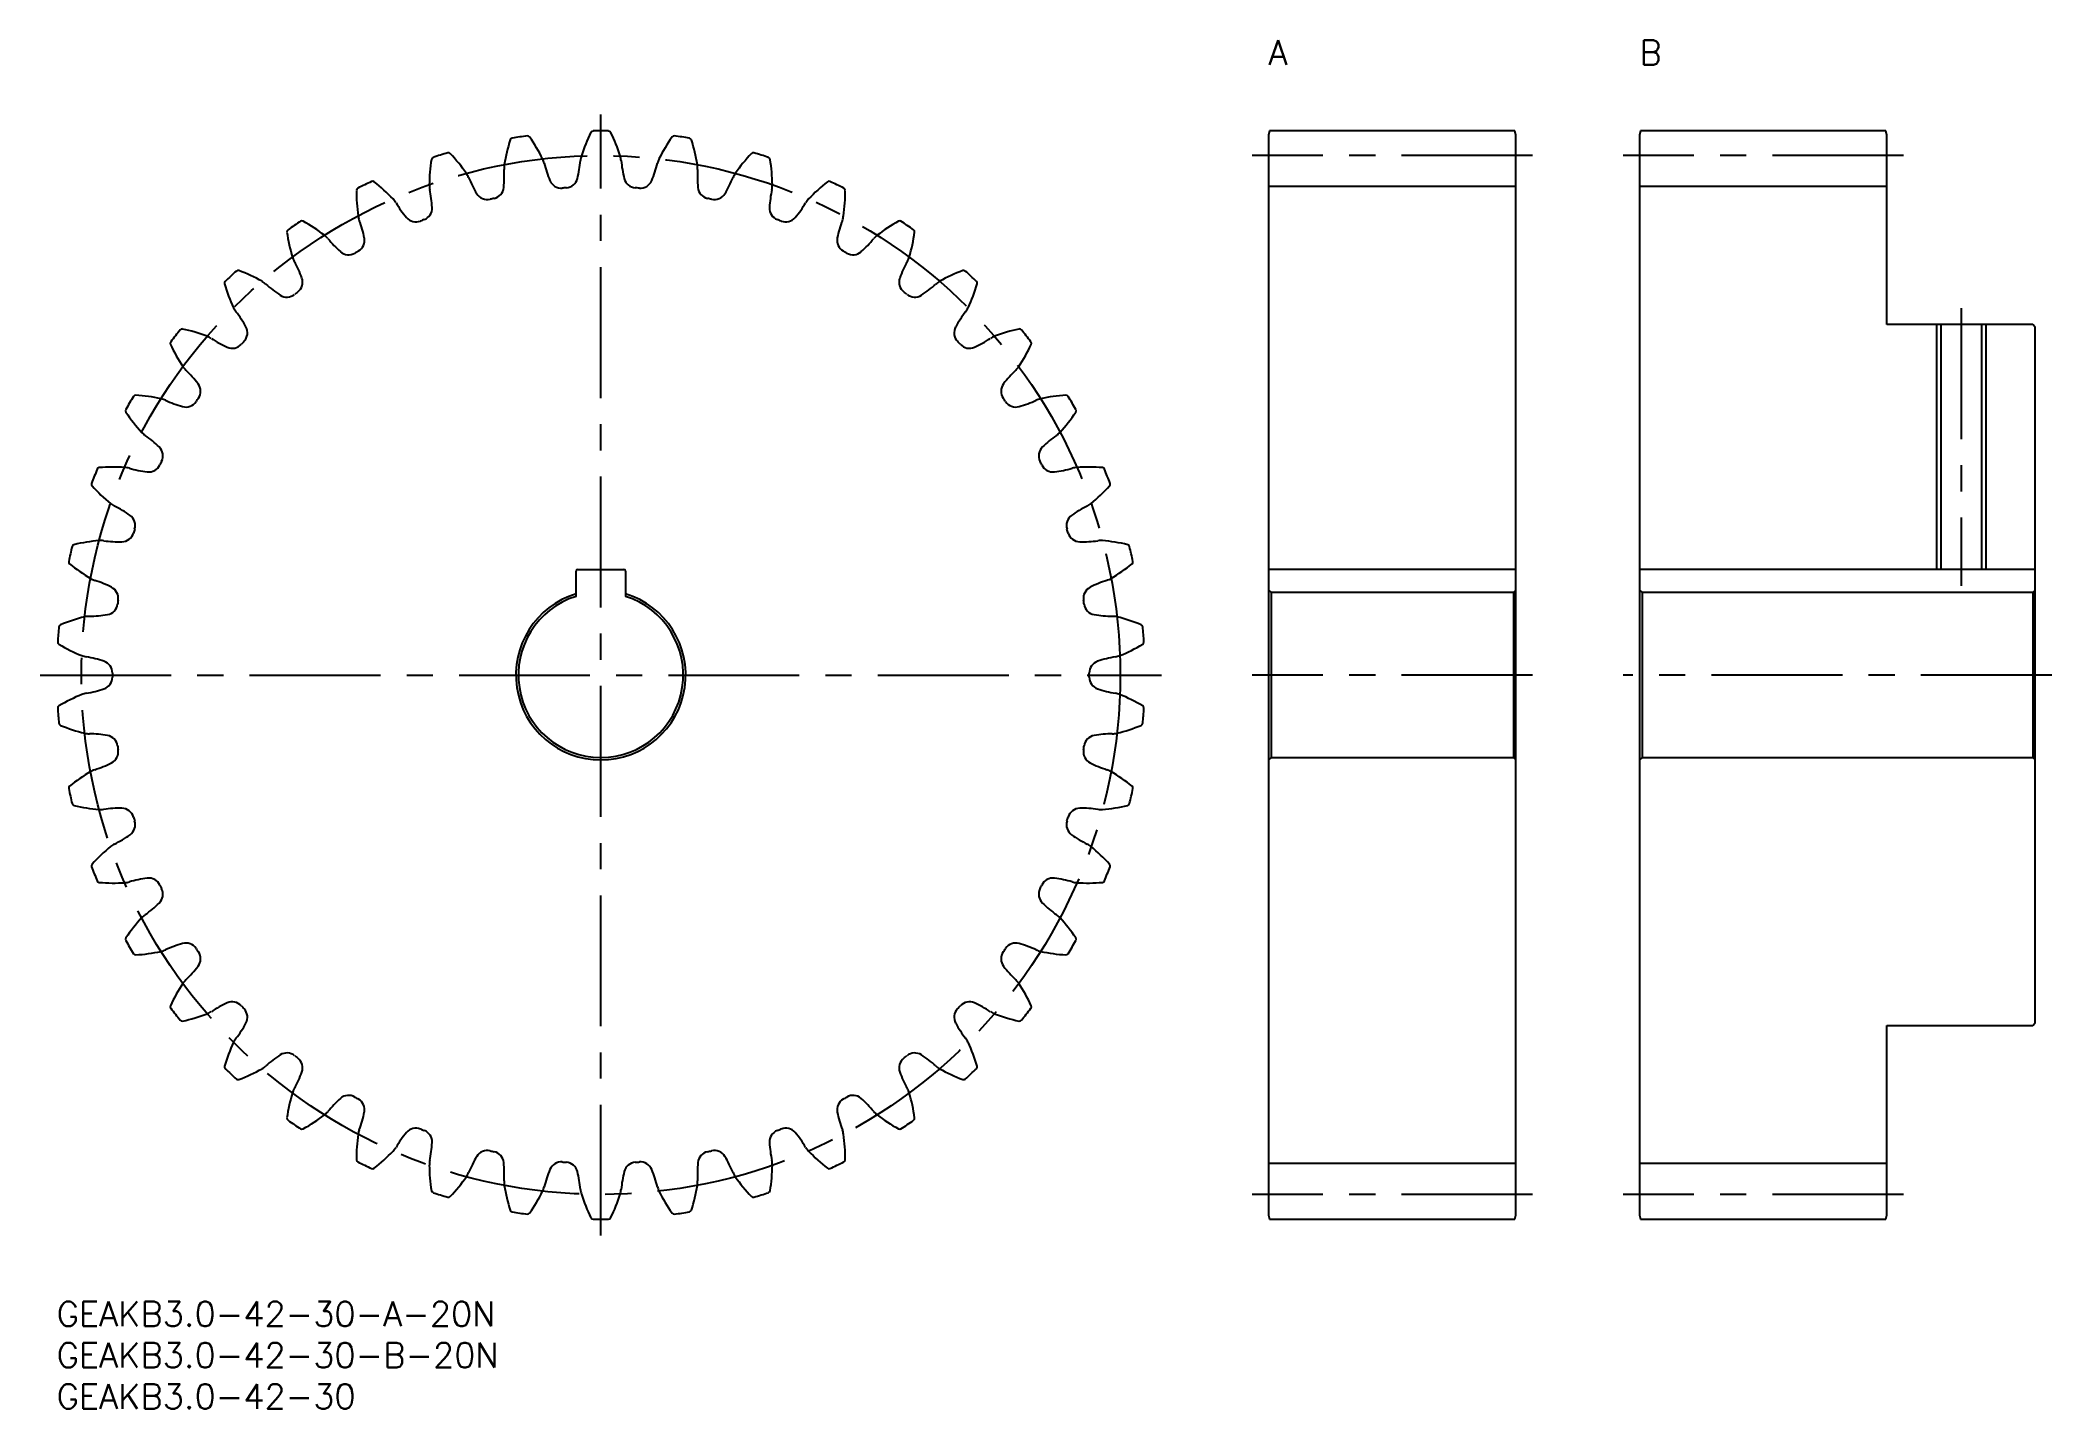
# Model space of a CAD drawing. Extents: x -2 to 242, y -13 to 153.
import ezdxf

# ---------------------------------------------------------------- set-up
doc = ezdxf.new("R2010")
doc.units = 0
doc.header["$LTSCALE"] = 0.5
doc.linetypes.add('CENTER', pattern=[50.8, 31.75, -6.35, 6.35, -6.35])
for name, color, linetype in [('MSM_CENTER', 1, 'CENTER'), ('MSM_CONTINUOUS', 7, 'CONTINUOUS'), ('MSM_NARROW', 5, 'CONTINUOUS'), ('MSM_PART_NUMBER', 7, 'CONTINUOUS')]:
    doc.layers.add(name, color=color, linetype=linetype)
doc.styles.get("Standard").update_dxf_attribs({"font": 'txt.shx', "height": 1, "bigfont": 'bigfont.shx'})

# ---------------------------------------------------------------- blocks, each defined once
blk = doc.blocks.new('*U2')
at = {"layer": 'MSM_PART_NUMBER'}
blk.add_text('GEAKB3.0-42-30-A-20N', height=3, dxfattribs=at).set_placement((0, -3))
blk = doc.blocks.new('*U3')
at = {"layer": 'MSM_PART_NUMBER'}
blk.add_text('GEAKB3.0-42-30-B-20N', height=3, dxfattribs=at).set_placement((0, -8))
blk = doc.blocks.new('*U5')
at = {"layer": 'MSM_PART_NUMBER'}
blk.add_text('GEAKB3.0-42-30', height=3, dxfattribs=at).set_placement((0, -13))
blk = doc.blocks.new('*U6')
at = {"layer": 'MSM_PART_NUMBER'}
blk.add_text('A', height=3, dxfattribs=at).set_placement((147, 150))
blk = doc.blocks.new('*U7')
at = {"layer": 'MSM_PART_NUMBER'}
blk.add_text('B', height=3, dxfattribs=at).set_placement((192, 150))

msp = doc.modelspace()

# ---------------------------------------------------------------- linework, layer by layer
at = {"layer": 'MSM_CENTER'}
for p, q in [((66, 8), (66, 144)), ((179, 139), (145, 139)), ((224, 139), (190, 139)), ((231, 120.5), (231, 86.8)), ((-2, 76), (134, 76)), ((179, 76), (145, 76)), ((242, 76), (190, 76)), ((179, 13), (145, 13)), ((224, 13), (190, 13))]:
    msp.add_line(p, q, dxfattribs=at)
msp.add_circle((66, 76), 63, dxfattribs=at)
at = {"layer": 'MSM_CONTINUOUS'}
for p, q in [((147.13, 142), (147, 141.5)), ((176.87, 142), (147.13, 142)), ((177, 141.5), (176.87, 142)), ((192.13, 142), (192, 141.5)), ((221.87, 142), (192.13, 142)), ((222, 141.5), (221.87, 142)), ((147, 141.5), (147, 10.5)), ((177, 10.5), (177, 141.5)), ((192, 141.5), (192, 10.5)), ((222, 118.5), (222, 141.5)), ((177, 135.25), (147, 135.25)), ((222, 135.25), (192, 135.25)), ((239.7, 118.5), (222, 118.5)), ((228.54, 118.5), (228.54, 88.8)), ((233.46, 118.5), (233.46, 88.8)), ((240, 118.2), (239.7, 118.5)), ((240, 33.8), (240, 118.2)), ((63, 85.54), (63, 88.6)), ((63.2, 88.8), (68.8, 88.8)), ((69, 88.6), (69, 85.54)), ((177, 88.8), (147, 88.8)), ((240, 88.8), (192, 88.8)), ((147, 86.3), (147.3, 86)), ((147.3, 86), (147.3, 66)), ((176.7, 86), (147.3, 86)), ((176.7, 86), (177, 86.3)), ((176.7, 86), (176.7, 66)), ((192, 86.3), (192.3, 86)), ((192.3, 86), (192.3, 66)), ((239.7, 86), (192.3, 86)), ((239.7, 86), (240, 86.3)), ((239.7, 86), (239.7, 66)), ((147.3, 66), (147, 65.7)), ((147.3, 66), (176.7, 66)), ((177, 65.7), (176.7, 66)), ((192.3, 66), (192, 65.7)), ((192.3, 66), (239.7, 66)), ((240, 65.7), (239.7, 66)), ((222, 10.5), (222, 33.5)), ((222, 33.5), (239.7, 33.5)), ((239.7, 33.5), (240, 33.8)), ((177, 16.75), (147, 16.75)), ((222, 16.75), (192, 16.75)), ((147, 10.5), (147.13, 10)), ((147.13, 10), (176.87, 10)), ((176.87, 10), (177, 10.5)), ((192, 10.5), (192.13, 10)), ((192.13, 10), (221.87, 10)), ((221.87, 10), (222, 10.5))]:
    msp.add_line(p, q, dxfattribs=at)
for centre, radius, start, end in [((83.63, 132.52), 21, 153.6829, 162.1429), ((65.08, 141.69), 0.3, 90.804, 153.6828), ((66, 76), 66, 89.196, 90.804), ((66.92, 141.69), 0.3, 26.3171, 89.196), ((48.37, 132.52), 21, 17.8571, 26.3171), ((66, 76), 66, 106.3389, 107.9468), ((47.52, 139.05), 0.3, 43.46, 106.3389), ((32.49, 124.81), 21, 35, 43.46), ((75.01, 134.51), 21, 162.2543, 170.7143), ((55.3, 140.82), 0.3, 99.3754, 162.2543), ((66, 76), 66, 97.7675, 99.3754), ((57.12, 141.1), 0.3, 34.8886, 97.7675), ((40.14, 129.26), 21, 26.4286, 34.8886), ((91.86, 129.26), 21, 145.1114, 153.5714), ((74.88, 141.1), 0.3, 82.2325, 145.1114), ((66, 76), 66, 80.6246, 82.2325), ((76.7, 140.82), 0.3, 17.7456, 80.6246), ((56.99, 134.51), 21, 9.2857, 17.7457), ((99.51, 124.81), 21, 136.54, 145), ((84.48, 139.05), 0.3, 73.6611, 136.54), ((66, 76), 66, 72.0532, 73.6611), ((66.19, 135.2), 21, 170.8257, 179.2857), ((45.76, 138.5), 0.3, 107.9468, 170.8257), ((47.67, 135.43), 2.47, 21.8204, 35), ((41.37, 136.46), 12.92, 354.1027, 3.8939), ((56.73, 137.5), 2.47, 170.7142, 183.8939), ((56.73, 137.5), 2.47, 13.249, 26.4286), ((71.72, 141.03), 12.92, 193.2489, 203.0401), ((50.65, 139.45), 12.92, 345.5313, 355.3225), ((66, 138.2), 2.47, 162.1428, 175.3225), ((66, 138.2), 2.47, 4.6775, 17.8572), ((81.35, 139.45), 12.92, 184.6775, 194.4687), ((60.28, 141.03), 12.92, 336.9599, 346.7511), ((75.27, 137.5), 2.47, 153.5714, 166.751), ((75.27, 137.5), 2.47, 356.1061, 9.2858), ((90.63, 136.46), 12.92, 176.1061, 185.8973), ((84.33, 135.43), 2.47, 145, 158.1796), ((86.24, 138.5), 0.3, 9.1742, 72.0532), ((65.81, 135.2), 21, 0.7143, 9.1743), ((57.36, 134.57), 21, 179.3971, 187.8571), ((36.67, 134.79), 0.3, 116.5183, 179.3971), ((66, 76), 66, 114.9103, 116.5183), ((38.33, 135.59), 0.3, 52.0314, 114.9103), ((25.59, 119.27), 21, 43.5714, 52.0314), ((47.67, 135.43), 2.47, 179.2857, 192.4653), ((32.63, 132.11), 12.92, 2.6742, 12.4654), ((61.96, 141.16), 12.92, 201.8203, 211.6115), ((52.23, 135.17), 1.5, 211.6115, 283.0973), ((52.73, 135.28), 1.5, 282.617, 354.1028), ((61.21, 136.56), 1.5, 203.0401, 274.5259), ((66, 76), 59.25, 94.0455, 94.5259), ((61.71, 136.6), 1.5, 274.0456, 345.5313), ((70.29, 136.6), 1.5, 194.4687, 265.9545), ((66, 76), 59.25, 85.4741, 85.9545), ((70.79, 136.56), 1.5, 265.4741, 336.9599), ((79.27, 135.28), 1.5, 185.8972, 257.383), ((79.77, 135.17), 1.5, 256.9027, 328.3885), ((70.04, 141.16), 12.92, 328.3885, 338.1797), ((99.37, 132.11), 12.92, 167.5346, 177.3258), ((84.33, 135.43), 2.47, 347.5347, 0.7143), ((106.41, 119.27), 21, 127.9686, 136.4286), ((93.67, 135.59), 0.3, 65.0897, 127.9686), ((66, 76), 66, 63.4817, 65.0897), ((74.64, 134.57), 21, 352.1429, 0.6029), ((95.33, 134.79), 0.3, 0.6029, 63.4817), ((39.01, 132.04), 2.47, 30.3918, 43.5715), ((52.3, 139.83), 12.92, 210.3918, 220.183), ((44.04, 132.64), 1.5, 291.1884, 2.6742), ((66, 76), 59.25, 102.617, 103.0973), ((66, 76), 59.25, 76.9027, 77.383), ((87.96, 132.64), 1.5, 177.3258, 248.8116), ((79.7, 139.83), 12.92, 319.817, 329.6082), ((92.99, 132.04), 2.47, 136.4285, 149.6082), ((28.23, 129.76), 0.3, 125.0897, 187.9686), ((48.73, 132.63), 21, 187.9686, 196.4286), ((66, 76), 66, 123.4817, 125.0897), ((29.76, 130.8), 0.3, 60.6029, 123.4817), ((19.59, 112.76), 21, 52.1429, 60.6029), ((30.96, 127.39), 2.47, 38.9632, 52.1429), ((39.01, 132.04), 2.47, 187.8571, 201.0368), ((24.64, 126.51), 12.92, 11.2456, 21.0368), ((43.57, 132.46), 1.5, 220.183, 291.6687), ((66, 76), 59.25, 111.1884, 111.6687), ((66, 76), 59.25, 68.3313, 68.8116), ((88.43, 132.46), 1.5, 248.3312, 319.817), ((107.36, 126.51), 12.92, 158.9632, 168.7544), ((92.99, 132.04), 2.47, 338.9632, 352.1429), ((101.04, 127.39), 2.47, 127.8571, 141.0368), ((112.41, 112.76), 21, 119.3971, 127.8571), ((102.24, 130.8), 0.3, 56.5183, 119.3972), ((66, 76), 66, 54.9103, 56.5183), ((83.27, 132.63), 21, 343.5714, 352.0314), ((103.77, 129.76), 0.3, 352.0314, 54.9103), ((42.94, 137.07), 12.92, 218.9632, 228.7544), ((35.4, 128.48), 1.5, 228.7544, 300.2402), ((66, 76), 59.25, 119.7598, 120.2402), ((35.85, 128.74), 1.5, 299.7598, 11.2456), ((96.15, 128.74), 1.5, 168.7544, 240.2402), ((66, 76), 59.25, 59.7598, 60.2402), ((96.6, 128.48), 1.5, 239.7598, 311.2456), ((89.06, 137.07), 12.92, 311.2456, 321.0368), ((66, 76), 66, 132.0532, 133.6611), ((21.99, 124.78), 0.3, 69.1743, 132.0532), ((14.63, 105.44), 21, 60.7143, 69.1743), ((30.96, 127.39), 2.47, 196.4285, 209.6082), ((17.58, 119.78), 12.92, 19.817, 29.6082), ((114.42, 119.78), 12.92, 150.3918, 160.183), ((101.04, 127.39), 2.47, 330.3918, 343.5715), ((117.37, 105.44), 21, 110.8257, 119.2857), ((110.01, 124.78), 0.3, 47.9468, 110.8257), ((66, 76), 66, 46.3389, 47.9468), ((20.64, 123.53), 0.3, 133.6611, 196.54), ((40.48, 129.42), 21, 196.54, 205), ((23.7, 121.59), 2.47, 47.5347, 60.7143), ((34.09, 132.95), 12.92, 227.5346, 237.3258), ((27.92, 123.34), 1.5, 237.3258, 308.8116), ((66, 76), 59.25, 128.3313, 128.8116), ((28.32, 123.65), 1.5, 308.3313, 19.817), ((103.68, 123.65), 1.5, 160.183, 231.6687), ((66, 76), 59.25, 51.1884, 51.6687), ((104.08, 123.34), 1.5, 231.1884, 302.6742), ((97.91, 132.95), 12.92, 302.6742, 312.4654), ((108.3, 121.59), 2.47, 119.2857, 132.4653), ((91.52, 129.42), 21, 335, 343.46), ((111.36, 123.53), 0.3, 343.46, 46.3389), ((23.7, 121.59), 2.47, 205, 218.1796), ((11.59, 112.08), 12.92, 28.3885, 38.1797), ((120.41, 112.08), 12.92, 141.8203, 151.6115), ((108.3, 121.59), 2.47, 321.8204, 335), ((66, 76), 66, 140.6246, 142.2325), ((15.21, 117.68), 0.3, 77.7457, 140.6246), ((10.82, 97.45), 21, 69.2857, 77.7457), ((21.64, 117.51), 1.5, 316.9027, 28.3885), ((110.36, 117.51), 1.5, 151.6115, 223.0973), ((121.18, 97.45), 21, 102.2543, 110.7143), ((116.79, 117.68), 0.3, 39.3754, 102.2543), ((66, 76), 66, 37.7675, 39.3754), ((14.06, 116.24), 0.3, 142.2325, 205.1114), ((32.81, 125.02), 21, 205.1114, 213.5714), ((17.37, 114.78), 2.47, 56.1061, 69.2858), ((25.96, 127.56), 12.92, 236.1061, 245.8973), ((21.29, 117.13), 1.5, 245.8972, 317.383), ((66, 76), 59.25, 136.9027, 137.383), ((66, 76), 59.25, 42.617, 43.0973), ((110.71, 117.13), 1.5, 222.617, 294.1027), ((106.04, 127.56), 12.92, 294.1027, 303.8939), ((114.63, 114.78), 2.47, 110.7142, 123.8939), ((99.19, 125.02), 21, 326.4286, 334.8886), ((117.94, 116.24), 0.3, 334.8886, 37.7675), ((17.37, 114.78), 2.47, 213.5714, 226.751), ((6.82, 103.56), 12.92, 36.9599, 46.7511), ((125.18, 103.56), 12.92, 133.2489, 143.0401), ((114.63, 114.78), 2.47, 313.249, 326.4286), ((9.57, 109.65), 0.3, 86.3171, 149.196), ((8.24, 88.99), 21, 77.8571, 86.3171), ((15.95, 110.43), 1.5, 325.4741, 36.9599), ((116.05, 110.43), 1.5, 143.0401, 214.5259), ((123.76, 88.99), 21, 93.6829, 102.1429), ((122.43, 109.65), 0.3, 30.804, 93.6828), ((8.65, 108.05), 0.3, 150.804, 213.6828), ((66, 76), 66, 149.196, 150.804), ((25.87, 119.53), 21, 213.6829, 222.1429), ((12.14, 107.1), 2.47, 64.6775, 77.8572), ((18.72, 121.02), 12.92, 244.6775, 254.4687), ((15.66, 110.01), 1.5, 254.4687, 325.9545), ((66, 76), 59.25, 145.4741, 145.9545), ((66, 76), 59.25, 34.0455, 34.5259), ((116.34, 110.01), 1.5, 214.0455, 285.5313), ((113.28, 121.02), 12.92, 285.5313, 295.3225), ((119.86, 107.1), 2.47, 102.1428, 115.3225), ((106.13, 119.53), 21, 317.8571, 326.3171), ((66, 76), 66, 29.196, 30.804), ((123.35, 108.05), 0.3, 326.3171, 29.196), ((12.14, 107.1), 2.47, 222.1428, 235.3225), ((3.38, 94.44), 12.92, 45.5313, 55.3225), ((128.62, 94.44), 12.92, 124.6775, 134.4687), ((119.86, 107.1), 2.47, 304.6775, 317.8572), ((11.38, 102.59), 1.5, 334.0455, 45.5313), ((120.62, 102.59), 1.5, 134.4687, 205.9545), ((66, 76), 66, 157.7675, 159.3754), ((5.18, 100.86), 0.3, 94.8886, 157.7674), ((6.95, 80.23), 21, 86.4286, 94.8886), ((8.1, 98.72), 2.47, 73.249, 86.4286), ((12.54, 113.47), 12.92, 253.2489, 263.0401), ((11.16, 102.13), 1.5, 263.0401, 334.5259), ((66, 76), 59.25, 154.0455, 154.5259), ((66, 76), 59.25, 25.4741, 25.9545), ((120.84, 102.13), 1.5, 205.4741, 276.9599), ((119.46, 113.47), 12.92, 276.9599, 286.7511), ((123.9, 98.72), 2.47, 93.5714, 106.751), ((125.05, 80.23), 21, 85.1114, 93.5714), ((126.82, 100.86), 0.3, 22.2325, 85.1114), ((66, 76), 66, 20.6246, 22.2325), ((4.51, 99.14), 0.3, 159.3754, 222.2543), ((19.83, 113.06), 21, 222.2543, 230.7143), ((112.17, 113.06), 21, 309.2857, 317.7457), ((127.49, 99.14), 0.3, 317.7456, 20.6246), ((8.1, 98.72), 2.47, 230.7142, 243.8939), ((1.33, 84.9), 12.92, 54.1027, 63.8939), ((8.02, 94.15), 1.5, 342.617, 54.1028), ((123.98, 94.15), 1.5, 125.8972, 197.383), ((130.67, 84.9), 12.92, 116.1061, 125.8973), ((123.9, 98.72), 2.47, 296.1061, 309.2858), ((7.87, 93.66), 1.5, 271.6115, 343.0973), ((66, 76), 59.25, 162.617, 163.0973), ((66, 76), 59.25, 16.9027, 17.383), ((124.13, 93.66), 1.5, 196.9027, 268.3885), ((66, 76), 66, 166.3389, 167.9468), ((2.16, 91.52), 0.3, 103.46, 166.3389), ((6.98, 71.39), 21, 95, 103.46), ((5.36, 89.84), 2.47, 81.8204, 95), ((7.55, 105.08), 12.92, 261.8203, 271.6115), ((124.45, 105.08), 12.92, 268.3885, 278.1797), ((126.64, 89.84), 2.47, 85, 98.1796), ((125.02, 71.39), 21, 76.54, 85), ((129.84, 91.52), 0.3, 13.6611, 76.54), ((66, 76), 66, 12.0532, 13.6611), ((1.75, 89.72), 0.3, 167.9468, 230.8257), ((14.82, 105.77), 21, 230.8257, 239.2857), ((63.2, 88.6), 0.2, 90, 180), ((68.8, 88.6), 0.2, 0, 90), ((117.18, 105.77), 21, 300.7143, 309.1743), ((130.25, 89.72), 0.3, 309.1742, 12.0532), ((5.36, 89.84), 2.47, 239.2857, 252.4653), ((0.72, 75.16), 12.92, 62.6742, 72.4654), ((5.97, 85.31), 1.5, 351.1884, 62.6742), ((66, 76), 10.3, 106.9335, 73.0665), ((66, 76), 10, 107.4576, 72.5424), ((126.03, 85.31), 1.5, 117.3258, 188.8116), ((131.28, 75.16), 12.92, 107.5346, 117.3258), ((126.64, 89.84), 2.47, 287.5347, 300.7143), ((8.32, 62.64), 21, 103.5714, 112.0314), ((3.98, 80.65), 2.47, 90.3918, 103.5715), ((3.87, 96.05), 12.92, 270.3918, 280.183), ((5.89, 84.8), 1.5, 280.183, 351.6687), ((66, 76), 59.25, 171.1884, 171.6687), ((66, 76), 59.25, 8.3313, 8.8116), ((126.11, 84.8), 1.5, 188.3313, 259.817), ((128.13, 96.05), 12.92, 259.817, 269.6082), ((128.02, 80.65), 2.47, 76.4285, 89.6082), ((123.68, 62.64), 21, 67.9686, 76.4286), ((66, 76), 66, 174.9103, 176.5183), ((0.56, 81.83), 0.3, 112.0314, 174.9103), ((131.44, 81.83), 0.3, 5.0897, 67.9685), ((66, 76), 66, 3.4817, 5.0897), ((0.42, 79.99), 0.3, 176.5183, 239.3971), ((10.96, 97.81), 21, 239.3971, 247.8571), ((3.98, 80.65), 2.47, 247.8571, 261.0368), ((1.58, 65.44), 12.92, 71.2456, 81.0368), ((130.42, 65.44), 12.92, 98.9632, 108.7544), ((128.02, 80.65), 2.47, 278.9632, 292.1429), ((121.04, 97.81), 21, 292.1429, 300.6029), ((131.58, 79.99), 0.3, 300.6029, 3.4817), ((5.25, 76.25), 1.5, 359.7598, 71.2456), ((5.25, 75.75), 1.5, 288.7544, 0.2402), ((66, 76), 59.25, 179.7598, 180.2402), ((126.75, 76.25), 1.5, 108.7544, 180.2402), ((66, 76), 59.25, 359.7598, 0.2402), ((126.75, 75.75), 1.5, 179.7598, 251.2456), ((10.96, 54.19), 21, 112.1429, 120.6029), ((3.98, 71.35), 2.47, 98.9632, 112.1429), ((1.58, 86.56), 12.92, 278.9632, 288.7544), ((130.42, 86.56), 12.92, 251.2456, 261.0368), ((128.02, 71.35), 2.47, 67.8571, 81.0368), ((121.04, 54.19), 21, 59.3971, 67.8571), ((0.42, 72.01), 0.3, 120.6029, 183.4817), ((66, 76), 66, 183.4817, 185.0897), ((131.58, 72.01), 0.3, 356.5183, 59.3971), ((66, 76), 66, 354.9103, 356.5183), ((0.56, 70.17), 0.3, 185.0897, 247.9685), ((8.32, 89.36), 21, 247.9686, 256.4286), ((3.98, 71.35), 2.47, 256.4285, 269.6082), ((3.87, 55.95), 12.92, 79.817, 89.6082), ((5.89, 67.2), 1.5, 8.3313, 79.817), ((126.11, 67.2), 1.5, 100.183, 171.6687), ((128.13, 55.95), 12.92, 90.3918, 100.183), ((128.02, 71.35), 2.47, 270.3918, 283.5715), ((123.68, 89.36), 21, 283.5714, 292.0314), ((131.44, 70.17), 0.3, 292.0314, 354.9103), ((5.97, 66.69), 1.5, 297.3258, 8.8116), ((66, 76), 59.25, 188.3313, 188.8116), ((126.03, 66.69), 1.5, 171.1884, 242.6742), ((66, 76), 59.25, 351.1884, 351.6687), ((14.82, 46.23), 21, 120.7143, 129.1743), ((5.36, 62.16), 2.47, 107.5347, 120.7143), ((0.72, 76.84), 12.92, 287.5346, 297.3258), ((131.28, 76.84), 12.92, 242.6742, 252.4654), ((126.64, 62.16), 2.47, 59.2857, 72.4653), ((117.18, 46.23), 21, 50.8257, 59.2857), ((1.75, 62.28), 0.3, 129.1743, 192.0532), ((66, 76), 66, 192.0532, 193.6611), ((66, 76), 66, 346.3389, 347.9468), ((130.25, 62.28), 0.3, 347.9468, 50.8257), ((2.16, 60.48), 0.3, 193.6611, 256.54), ((6.98, 80.61), 21, 256.54, 265), ((5.36, 62.16), 2.47, 265, 278.1796), ((7.55, 46.92), 12.92, 88.3885, 98.1797), ((7.87, 58.34), 1.5, 16.9027, 88.3885), ((66, 76), 59.25, 196.9027, 197.383), ((66, 76), 59.25, 342.617, 343.0973), ((124.13, 58.34), 1.5, 91.6115, 163.0973), ((124.45, 46.92), 12.92, 81.8203, 91.6115), ((126.64, 62.16), 2.47, 261.8204, 275), ((125.02, 80.61), 21, 275, 283.46), ((129.84, 60.48), 0.3, 283.46, 346.3389), ((1.33, 67.1), 12.92, 296.1061, 305.8973), ((8.02, 57.85), 1.5, 305.8972, 17.383), ((123.98, 57.85), 1.5, 162.617, 234.1027), ((130.67, 67.1), 12.92, 234.1027, 243.8939), ((19.83, 38.94), 21, 129.2857, 137.7457), ((8.1, 53.28), 2.47, 116.1061, 129.2858), ((123.9, 53.28), 2.47, 50.7142, 63.8939), ((112.17, 38.94), 21, 42.2543, 50.7143), ((4.51, 52.86), 0.3, 137.7457, 200.6246), ((66, 76), 66, 200.6246, 202.2325), ((12.54, 38.53), 12.92, 96.9599, 106.7511), ((11.16, 49.87), 1.5, 25.4741, 96.9599), ((120.84, 49.87), 1.5, 83.0401, 154.5259), ((119.46, 38.53), 12.92, 73.2489, 83.0401), ((66, 76), 66, 337.7675, 339.3754), ((127.49, 52.86), 0.3, 339.3754, 42.2543), ((5.18, 51.14), 0.3, 202.2325, 265.1114), ((6.95, 71.77), 21, 265.1114, 273.5714), ((8.1, 53.28), 2.47, 273.5714, 286.751), ((11.38, 49.41), 1.5, 314.4687, 25.9545), ((66, 76), 59.25, 205.4741, 205.9545), ((120.62, 49.41), 1.5, 154.0455, 225.5313), ((66, 76), 59.25, 334.0455, 334.5259), ((123.9, 53.28), 2.47, 253.249, 266.4286), ((125.05, 71.77), 21, 266.4286, 274.8886), ((126.82, 51.14), 0.3, 274.8886, 337.7675), ((25.87, 32.47), 21, 137.8571, 146.3171), ((12.14, 44.9), 2.47, 124.6775, 137.8572), ((3.38, 57.56), 12.92, 304.6775, 314.4687), ((128.62, 57.56), 12.92, 225.5313, 235.3225), ((119.86, 44.9), 2.47, 42.1428, 55.3225), ((106.13, 32.47), 21, 33.6829, 42.1429), ((8.65, 43.95), 0.3, 146.3171, 209.196), ((123.35, 43.95), 0.3, 330.804, 33.6828), ((66, 76), 66, 209.196, 210.804), ((9.57, 42.35), 0.3, 210.804, 273.6828), ((8.24, 63.01), 21, 273.6829, 282.1429), ((12.14, 44.9), 2.47, 282.1428, 295.3225), ((18.72, 30.98), 12.92, 105.5313, 115.3225), ((15.66, 41.99), 1.5, 34.0455, 105.5313), ((66, 76), 59.25, 214.0455, 214.5259), ((15.95, 41.57), 1.5, 323.0401, 34.5259), ((116.05, 41.57), 1.5, 145.4741, 216.9599), ((66, 76), 59.25, 325.4741, 325.9545), ((116.34, 41.99), 1.5, 74.4687, 145.9545), ((113.28, 30.98), 12.92, 64.6775, 74.4687), ((119.86, 44.9), 2.47, 244.6775, 257.8572), ((123.76, 63.01), 21, 257.8571, 266.3171), ((122.43, 42.35), 0.3, 266.3172, 329.196), ((66, 76), 66, 329.196, 330.804), ((6.82, 48.44), 12.92, 313.2489, 323.0401), ((125.18, 48.44), 12.92, 216.9599, 226.7511), ((32.81, 26.98), 21, 146.4286, 154.8886), ((17.37, 37.22), 2.47, 133.249, 146.4286), ((114.63, 37.22), 2.47, 33.5714, 46.751), ((99.19, 26.98), 21, 25.1114, 33.5714), ((14.06, 35.76), 0.3, 154.8886, 217.7675), ((66, 76), 66, 217.7675, 219.3754), ((10.82, 54.55), 21, 282.2543, 290.7143), ((17.37, 37.22), 2.47, 290.7143, 303.8939), ((25.96, 24.44), 12.92, 114.1027, 123.8939), ((21.29, 34.87), 1.5, 42.617, 114.1028), ((66, 76), 59.25, 222.617, 223.0973), ((21.64, 34.49), 1.5, 331.6115, 43.0973), ((110.36, 34.49), 1.5, 136.9027, 208.3885), ((66, 76), 59.25, 316.9027, 317.383), ((110.71, 34.87), 1.5, 65.8972, 137.383), ((106.04, 24.44), 12.92, 56.1061, 65.8973), ((114.63, 37.22), 2.47, 236.1061, 249.2858), ((121.18, 54.55), 21, 249.2857, 257.7457), ((66, 76), 66, 320.6246, 322.2325), ((117.94, 35.76), 0.3, 322.2325, 25.1114), ((15.21, 34.32), 0.3, 219.3754, 282.2543), ((23.7, 30.41), 2.47, 141.8204, 155), ((11.59, 39.92), 12.92, 321.8203, 331.6115), ((120.41, 39.92), 12.92, 208.3885, 218.1797), ((108.3, 30.41), 2.47, 25, 38.1796), ((116.79, 34.32), 0.3, 257.7458, 320.6246), ((40.48, 22.58), 21, 155, 163.46), ((34.09, 19.05), 12.92, 122.6742, 132.4654), ((27.92, 28.66), 1.5, 51.1884, 122.6742), ((66, 76), 59.25, 231.1884, 231.6687), ((28.32, 28.35), 1.5, 340.183, 51.6687), ((103.68, 28.35), 1.5, 128.3313, 199.817), ((66, 76), 59.25, 308.3313, 308.8116), ((104.08, 28.66), 1.5, 57.3258, 128.8116), ((97.91, 19.05), 12.92, 47.5346, 57.3258), ((91.52, 22.58), 21, 16.54, 25), ((20.64, 28.47), 0.3, 163.46, 226.3389), ((66, 76), 66, 226.3389, 227.9468), ((21.99, 27.22), 0.3, 227.9468, 290.8257), ((14.63, 46.56), 21, 290.8257, 299.2857), ((23.7, 30.41), 2.47, 299.2857, 312.4653), ((17.58, 32.22), 12.92, 330.3918, 340.183), ((114.42, 32.22), 12.92, 199.817, 209.6082), ((108.3, 30.41), 2.47, 227.5347, 240.7143), ((117.37, 46.56), 21, 240.7143, 249.1743), ((110.01, 27.22), 0.3, 249.1744, 312.0532), ((66, 76), 66, 312.0532, 313.6611), ((111.36, 28.47), 0.3, 313.6611, 16.54), ((48.73, 19.37), 21, 163.5714, 172.0314), ((30.96, 24.61), 2.47, 150.3918, 163.5715), ((42.94, 14.93), 12.92, 131.2456, 141.0368), ((35.4, 23.52), 1.5, 59.7598, 131.2456), ((66, 76), 59.25, 239.7598, 240.2402), ((35.85, 23.26), 1.5, 348.7544, 60.2402), ((96.15, 23.26), 1.5, 119.7598, 191.2456), ((66, 76), 59.25, 299.7598, 300.2402), ((96.6, 23.52), 1.5, 48.7544, 120.2402), ((89.06, 14.93), 12.92, 38.9632, 48.7544), ((101.04, 24.61), 2.47, 16.4285, 29.6082), ((83.27, 19.37), 21, 7.9686, 16.4286), ((28.23, 22.24), 0.3, 172.0314, 234.9103), ((66, 76), 66, 234.9103, 236.5183), ((19.59, 39.24), 21, 299.3971, 307.8571), ((30.96, 24.61), 2.47, 307.8571, 321.0368), ((24.64, 25.49), 12.92, 338.9632, 348.7544), ((107.36, 25.49), 12.92, 191.2456, 201.0368), ((101.04, 24.61), 2.47, 218.9632, 232.1429), ((112.41, 39.24), 21, 232.1429, 240.6029), ((66, 76), 66, 303.4817, 305.0897), ((103.77, 22.24), 0.3, 305.0897, 7.9685), ((29.76, 21.2), 0.3, 236.5183, 299.3972), ((57.36, 17.43), 21, 172.1429, 180.6029), ((39.01, 19.96), 2.47, 158.9632, 172.1429), ((52.3, 12.17), 12.92, 139.817, 149.6082), ((43.57, 19.54), 1.5, 68.3313, 139.817), ((66, 76), 59.25, 248.3313, 248.8116), ((44.04, 19.36), 1.5, 357.3258, 68.8116), ((87.96, 19.36), 1.5, 111.1884, 182.6742), ((66, 76), 59.25, 291.1884, 291.6687), ((88.43, 19.54), 1.5, 40.183, 111.6687), ((79.7, 12.17), 12.92, 30.3918, 40.183), ((92.99, 19.96), 2.47, 7.8571, 21.0368), ((74.64, 17.43), 21, 359.3971, 7.8571), ((102.24, 21.2), 0.3, 240.6029, 303.4817), ((36.67, 17.21), 0.3, 180.6029, 243.4817), ((25.59, 32.73), 21, 307.9686, 316.4286), ((39.01, 19.96), 2.47, 316.4285, 329.6082), ((47.67, 16.57), 2.47, 167.5347, 180.7143), ((32.63, 19.89), 12.92, 347.5346, 357.3258), ((61.96, 10.84), 12.92, 148.3885, 158.1797), ((52.23, 16.83), 1.5, 76.9027, 148.3885), ((66, 76), 59.25, 256.9027, 257.383), ((52.73, 16.72), 1.5, 5.8972, 77.383), ((79.27, 16.72), 1.5, 102.617, 174.1027), ((66, 76), 59.25, 282.617, 283.0973), ((79.77, 16.83), 1.5, 31.6115, 103.0973), ((70.04, 10.84), 12.92, 21.8203, 31.6115), ((99.37, 19.89), 12.92, 182.6742, 192.4654), ((84.33, 16.57), 2.47, 359.2857, 12.4653), ((92.99, 19.96), 2.47, 210.3918, 223.5715), ((106.41, 32.73), 21, 223.5714, 232.0314), ((95.33, 17.21), 0.3, 296.5183, 359.3971), ((66, 76), 66, 243.4817, 245.0897), ((38.33, 16.41), 0.3, 245.0897, 307.9686), ((66.19, 16.8), 21, 180.7143, 189.1743), ((32.49, 27.19), 21, 316.54, 325), ((47.67, 16.57), 2.47, 325, 338.1796), ((41.37, 15.54), 12.92, 356.1061, 5.8973), ((56.73, 14.5), 2.47, 176.1061, 189.2858), ((71.72, 10.97), 12.92, 156.9599, 166.7511), ((61.21, 15.44), 1.5, 85.4741, 156.9599), ((66, 76), 59.25, 265.4741, 265.9545), ((61.71, 15.4), 1.5, 14.4687, 85.9545), ((50.65, 12.55), 12.92, 4.6775, 14.4687), ((81.35, 12.55), 12.92, 165.5313, 175.3225), ((70.29, 15.4), 1.5, 94.0456, 165.5313), ((66, 76), 59.25, 274.0455, 274.5259), ((70.79, 15.44), 1.5, 23.0401, 94.5259), ((60.28, 10.97), 12.92, 13.2489, 23.0401), ((90.63, 15.54), 12.92, 174.1027, 183.8939), ((75.27, 14.5), 2.47, 350.7142, 3.8939), ((84.33, 16.57), 2.47, 201.8204, 215), ((99.51, 27.19), 21, 215, 223.46), ((65.81, 16.8), 21, 350.8257, 359.2857), ((93.67, 16.41), 0.3, 232.0314, 294.9103), ((66, 76), 66, 294.9103, 296.5183), ((45.76, 13.5), 0.3, 189.1743, 252.0532), ((66, 76), 66, 252.0532, 253.6611), ((47.52, 12.95), 0.3, 253.6611, 316.54), ((75.01, 17.49), 21, 189.2857, 197.7457), ((40.14, 22.74), 21, 325.1114, 333.5714), ((56.73, 14.5), 2.47, 333.5714, 346.751), ((66, 13.8), 2.47, 184.6775, 197.8572), ((83.63, 19.48), 21, 197.8571, 206.3171), ((48.37, 19.48), 21, 333.6829, 342.1429), ((66, 13.8), 2.47, 342.1428, 355.3225), ((75.27, 14.5), 2.47, 193.249, 206.4286), ((91.86, 22.74), 21, 206.4286, 214.8886), ((56.99, 17.49), 21, 342.2543, 350.7143), ((84.48, 12.95), 0.3, 223.46, 286.3389), ((66, 76), 66, 286.3389, 287.9468), ((86.24, 13.5), 0.3, 287.9468, 350.8257), ((55.3, 11.18), 0.3, 197.7457, 260.6246), ((66, 76), 66, 260.6246, 262.2325), ((57.12, 10.9), 0.3, 262.2325, 325.1114), ((65.08, 10.31), 0.3, 206.3171, 269.196), ((66, 76), 66, 269.196, 270.804), ((66.92, 10.31), 0.3, 270.804, 333.6829), ((74.88, 10.9), 0.3, 214.8886, 277.7675), ((66, 76), 66, 277.7675, 279.3754), ((76.7, 11.18), 0.3, 279.3754, 342.2543)]:
    msp.add_arc(centre, radius, start, end, dxfattribs=at)
at = {"layer": 'MSM_NARROW'}
for p, q in [((228, 118.5), (228, 88.8)), ((234, 118.5), (234, 88.8))]:
    msp.add_line(p, q, dxfattribs=at)

# ---------------------------------------------------------------- block references
at = {"layer": 'MSM_CONTINUOUS'}
for name in ['*U6', '*U7', '*U2', '*U3', '*U5']:
    msp.add_blockref(name, (0, 0), dxfattribs=at)

doc.saveas('drawing.dxf')
